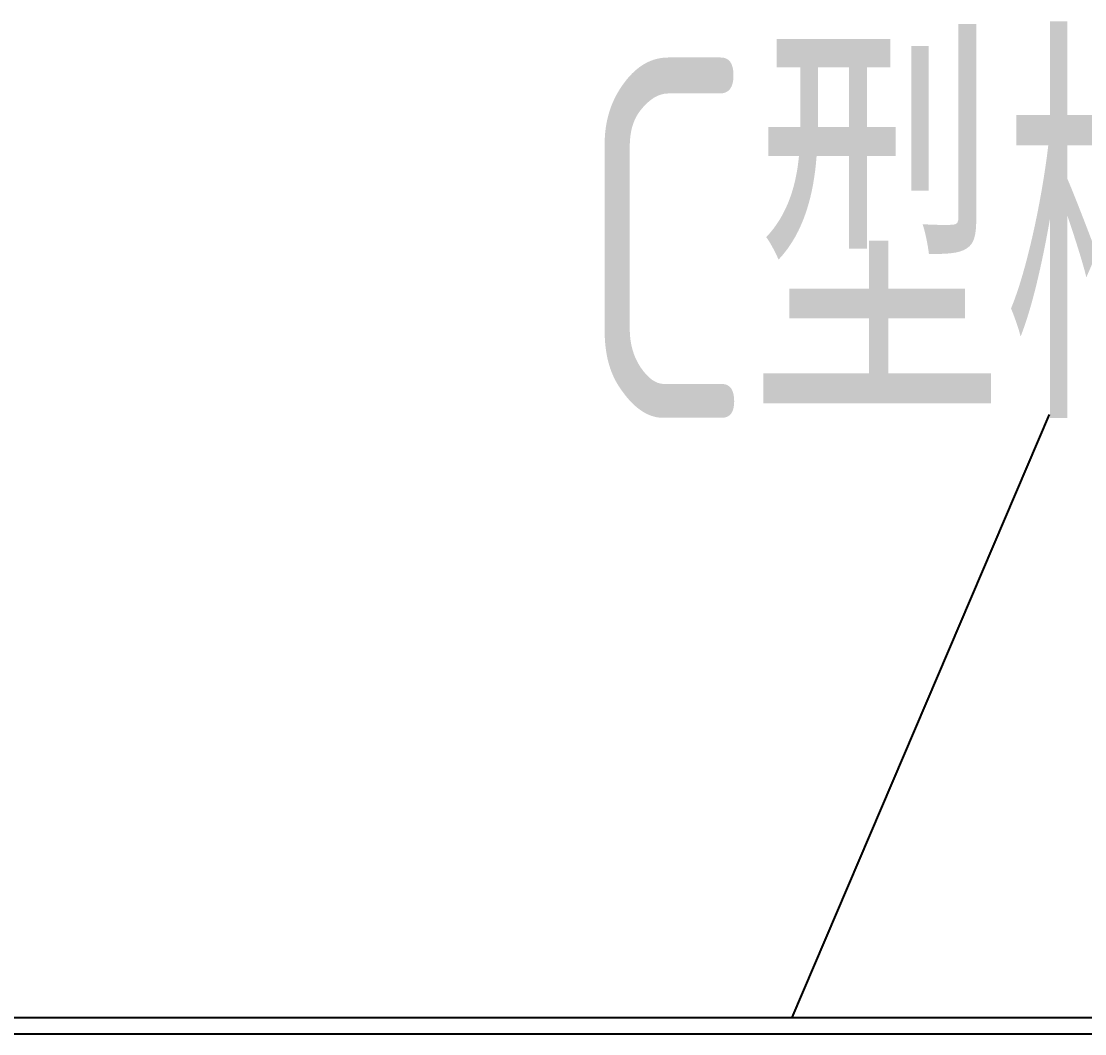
# Model space of a CAD drawing. Extents: x 1247970 to 1725648, y 860327 to 1277876.
# Drawn here: x 1320283 to 1321466, y 1200928 to 1202054 of the extents above; entities that cross this region are included whole.
import ezdxf

# ---------------------------------------------------------------- set-up
doc = ezdxf.new("R2010")
doc.units = 0
doc.header["$LTSCALE"] = 1000
doc.header["$MEASUREMENT"] = 0
doc.layers.get('0').update_dxf_attribs({"color": 254})
for name, color, linetype in [('ANNO-CTXT', 2, 'Continuous'), ('PUB_DIM', 254, 'Continuous'), ('TK', 4, 'Continuous')]:
    doc.layers.add(name, color=color, linetype=linetype)
doc.styles.add('HZ', font='tssdeng.shx', dxfattribs={"width": 0.7, "bigfont": 'hztxt.shx'})
doc.styles.get("Standard").update_dxf_attribs({"font": 'gbenor.shx', "bigfont": 'gbcbig.shx'})
doc.dimstyles.get("Standard").update_dxf_attribs({"dimtxt": 0.18, "dimasz": 0.18, "dimexe": 0.18, "dimexo": 0.0625, "dimgap": 0.09, "dimtad": 0, "dimtih": 1, "dimtoh": 1, "dimdec": 4, "dimzin": 0, "dimdsep": 46, "dimtxsty": 'Standard', "dimcen": 0.09, "dimadec": 0, "dimazin": 0, "dimtfac": 1, "dimtdec": 4, "dimtofl": 0, "dimtmove": 0, "dimatfit": 3, "dimfxl": 0, "dimtolj": 1, "dimtzin": 0, "dimarcsym": 0})

# ---------------------------------------------------------------- blocks, each defined once
blk = doc.blocks.new('A$C7BF01818')
at = {"linetype": 'Continuous'}
for p, q in [((-2139.1, 7456.8), (1729.6, 7456.8)), ((-2139.1, 7439), (1729.6, 7439))]:
    blk.add_line(p, q, dxfattribs=at)
at = {"layer": 'ANNO-CTXT', "style": 'HZ', "width": 0.7}
blk.add_text('C型槽钢', height=400, dxfattribs=at).set_placement((239.5, 8122.8))
at = {"layer": 'PUB_DIM'}
blk.add_leader([(476.6, 7456.8), (762.7, 8127.3)], dimstyle='Standard', override={"dimgap": 20, "dimtad": 0}, dxfattribs=at)

msp = doc.modelspace()

# ---------------------------------------------------------------- block references
at = {"layer": 'TK'}
msp.add_blockref('A$C7BF01818', (1320663.7, 1193489.5), dxfattribs=at)

doc.saveas('drawing.dxf')
